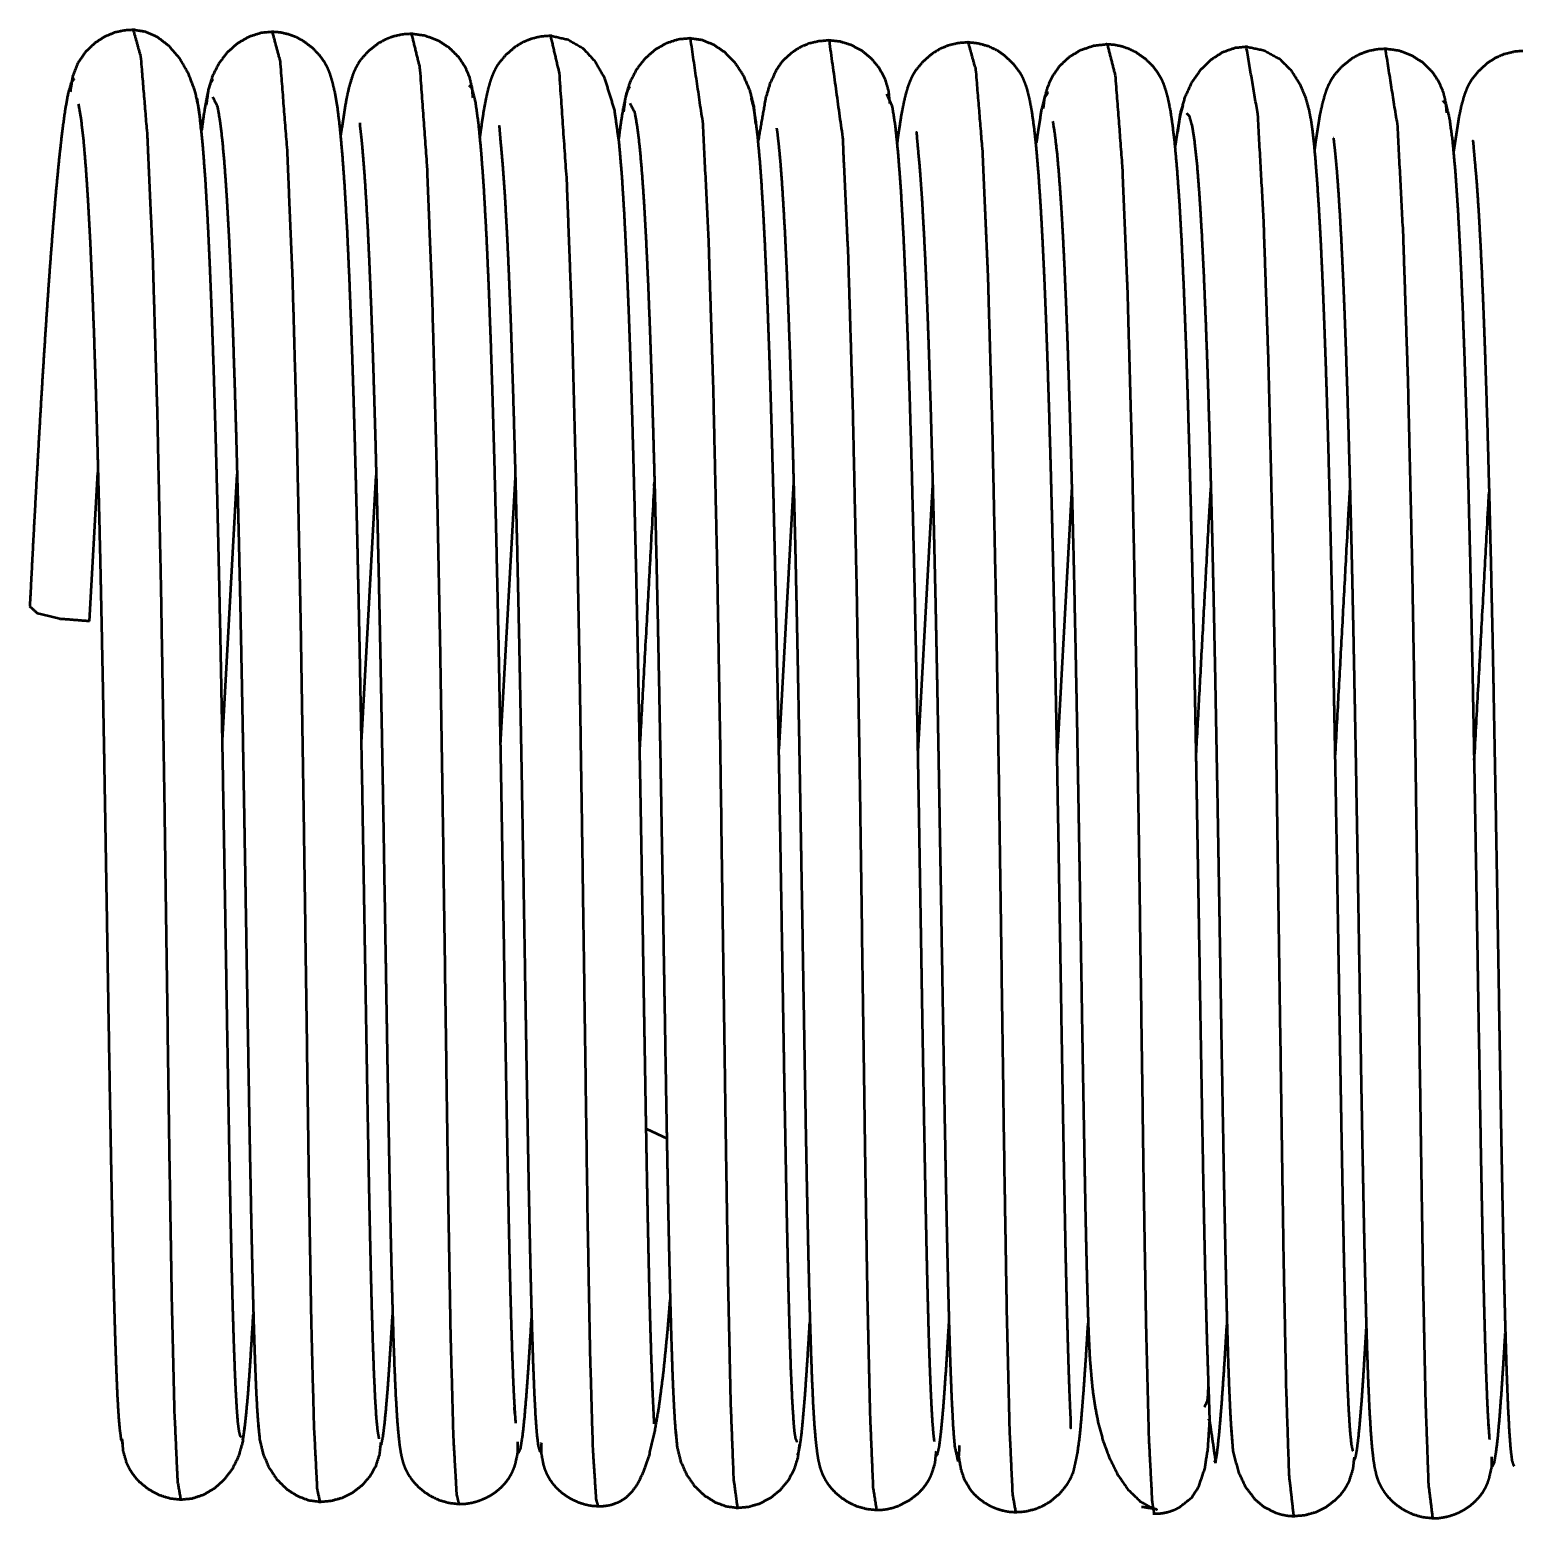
# Paper-space layout 'Layout1' of a CAD drawing. Header units: millimetres. Extents: x 69 to 348, y 30 to 269.
# Drawn here: x 165.57 to 173.04, y 243.88 to 251.37 of the extents above; entities that cross this region are included whole.
import ezdxf

# ---------------------------------------------------------------- set-up
doc = ezdxf.new("R2010")
doc.units = ezdxf.units.MM
doc.layers.add('170', color=7, linetype='Continuous', true_color=0xffffff)

psp = doc.layouts.get("Layout1")

# ---------------------------------------------------------------- linework, layer by layer
at = {"layer": '170', "color": 155, "linetype": 'Continuous', "lineweight": 50}
for p, q in [((170.7332, 250.8007), (170.7386, 250.7893)), ((165.8733, 248.3969), (165.916, 249.1453)), ((166.5421, 247.7967), (166.616, 249.1368)), ((167.242, 247.7861), (167.3162, 249.1304)), ((167.9418, 247.7732), (168.0161, 249.1198)), ((169.4158, 249.0977), (169.3416, 247.7536)), ((170.1155, 249.0842), (170.0415, 247.7418)), ((170.8154, 249.0747), (170.7415, 247.7335)), ((168.6758, 245.8425), (168.779, 245.7933)), ((168.0141, 244.4093), (168.0125, 244.4406)), ((172.9154, 244.33), (172.9125, 244.3529))]:
    psp.add_line(p, q, dxfattribs=at)
for points, knots in [([(166.1006, 251.374), (166.0503, 251.3709), (166.0031, 251.3609), (165.9493, 251.339), (165.9008, 251.3078), (165.8526, 251.2616), (165.8153, 251.2075), (165.7879, 251.1386), (165.7763, 251.0617)], [0, 0, 0.101017, 0.197774, 0.314328, 0.429883, 0.563735, 0.695575, 0.844104, 1, 1]), ([(166.4354, 250.8683), (166.425, 250.9733), (166.4039, 251.0679), (166.3708, 251.155), (166.3276, 251.2295), (166.2751, 251.291), (166.217, 251.336), (166.1549, 251.3638), (166.0891, 251.3742)], [0, 0, 0.157337, 0.301897, 0.440716, 0.569171, 0.689625, 0.79915, 0.900626, 1, 1]), ([(166.3336, 243.9757), (166.3175, 244.0692), (166.3018, 244.4141), (166.2883, 244.9814), (166.2759, 245.7306), (166.2501, 247.5766), (166.2344, 248.5414), (166.2154, 249.4451), (166.1925, 250.23), (166.1654, 250.84), (166.1324, 251.2374), (166.0947, 251.3742)], [0, 0, 0.012809, 0.059411, 0.136, 0.237149, 0.486346, 0.616594, 0.738612, 0.844594, 0.927024, 0.980853, 1, 1]), ([(166.8, 251.364), (166.7364, 251.3582), (166.6762, 251.339), (166.6194, 251.3066), (166.5678, 251.2616), (166.5251, 251.2065), (166.4922, 251.1423), (166.4709, 251.0725), (166.4602, 250.9954)], [0, 0, 0.115312, 0.2296, 0.347654, 0.471297, 0.597251, 0.727578, 0.859389, 1, 1]), ([(167.3311, 244.2823), (167.3237, 244.322), (167.3168, 244.3951), (167.3107, 244.495), (167.3049, 244.6231), (167.2997, 244.7673), (167.2947, 244.9332), (167.2902, 245.1067), (167.2858, 245.2972), (167.2818, 245.488), (167.2779, 245.6918), (167.2706, 246.0981), (167.2639, 246.4986), (167.2577, 246.8796), (167.2464, 247.5476), (167.2371, 248.0606), (167.2327, 248.2896), (167.228, 248.5158), (167.2223, 248.7742), (167.2163, 249.0258), (167.209, 249.3034), (167.2013, 249.5684), (167.192, 249.8492), (167.1821, 250.1086), (167.1706, 250.3626), (167.158, 250.585), (167.1461, 250.7491), (167.1331, 250.8884), (167.1221, 250.9791), (167.1087, 251.0582), (167.0972, 251.1075), (167.0837, 251.1525), (167.0781, 251.1673), (167.0697, 251.1856), (167.0549, 251.2121), (167.0335, 251.2428), (166.9949, 251.2835), (166.946, 251.3195), (166.9121, 251.3373), (166.8759, 251.3509), (166.8334, 251.3604), (166.7885, 251.3641)], [0, 0, 0.005553, 0.015666, 0.029441, 0.047092, 0.066942, 0.089791, 0.113673, 0.139895, 0.16617, 0.19422, 0.250142, 0.305272, 0.357713, 0.449675, 0.520288, 0.551812, 0.58295, 0.618514, 0.653151, 0.691374, 0.727866, 0.766532, 0.802253, 0.837244, 0.867906, 0.890548, 0.909802, 0.922386, 0.933422, 0.940383, 0.946849, 0.949029, 0.9518, 0.955982, 0.961134, 0.96886, 0.977217, 0.982473, 0.987797, 0.993794, 1, 1]), ([(167.0332, 243.9647), (167.0195, 244.034), (167.0034, 244.35), (166.9897, 244.892), (166.9773, 245.6213), (166.9517, 247.449), (166.9363, 248.4165), (166.9177, 249.3309), (166.8954, 250.1335), (166.8688, 250.7671), (166.8339, 251.2133), (166.7938, 251.3641)], [0, 0, 0.009527, 0.052232, 0.125404, 0.223856, 0.470555, 0.601139, 0.724585, 0.832946, 0.918536, 0.978935, 1, 1]), ([(167.5003, 251.3539), (167.4488, 251.3507), (167.4006, 251.3401), (167.3612, 251.3249), (167.3248, 251.3046), (167.2765, 251.2662), (167.2412, 251.2278), (167.2252, 251.2049), (167.2148, 251.1861), (167.2053, 251.1659), (167.1976, 251.1471), (167.1796, 251.0894), (167.1648, 251.0235), (167.1368, 250.843)], [0, 0, 0.073546, 0.144001, 0.204124, 0.263517, 0.351628, 0.425932, 0.46578, 0.496413, 0.528131, 0.557152, 0.643343, 0.739617, 1, 1]), ([(167.8031, 251.0311), (167.7987, 251.0835), (167.7867, 251.1333), (167.7636, 251.1873), (167.7311, 251.2363), (167.6839, 251.2832), (167.6289, 251.319), (167.5622, 251.3441), (167.4889, 251.3541)], [0, 0, 0.105476, 0.208167, 0.32589, 0.443816, 0.577308, 0.708823, 0.851753, 1, 1]), ([(167.7331, 243.9537), (167.7215, 244.0023), (167.7051, 244.2891), (167.6911, 244.8053), (167.6786, 245.5141), (167.6533, 247.3217), (167.6382, 248.2908), (167.62, 249.215), (167.5982, 250.0345), (167.5722, 250.6911), (167.5362, 251.1828), (167.4945, 251.3541)], [0, 0, 0.006751, 0.045521, 0.1152, 0.210863, 0.454824, 0.585619, 0.710364, 0.821, 0.909669, 0.976203, 1, 1]), ([(168.2001, 251.344), (168.1453, 251.3401), (168.0941, 251.3279), (168.0529, 251.3108), (168.0149, 251.2879), (167.966, 251.2455), (167.9308, 251.2031), (167.916, 251.1793), (167.9065, 251.1598), (167.8974, 251.1378), (167.8904, 251.1179), (167.8785, 251.0762), (167.8678, 251.0292), (167.8547, 250.9576), (167.8426, 250.8761), (167.8371, 250.8344)], [0, 0, 0.078383, 0.153588, 0.217351, 0.280781, 0.373278, 0.45205, 0.492164, 0.52309, 0.557056, 0.587212, 0.649208, 0.718097, 0.822171, 0.93991, 1, 1]), ([(168.7139, 244.3567), (168.7142, 244.375), (168.7106, 244.4454), (168.7074, 244.5133), (168.704, 244.5971), (168.6998, 244.716), (168.6956, 244.8543), (168.6917, 245.0014), (168.6878, 245.1637), (168.6844, 245.3211), (168.681, 245.4896), (168.678, 245.647), (168.6724, 245.9605), (168.6669, 246.2864), (168.6639, 246.4634), (168.6582, 246.8124), (168.6517, 247.2078), (168.6399, 247.8801), (168.6327, 248.2555), (168.625, 248.6234), (168.6163, 248.9955), (168.607, 249.3501), (168.5974, 249.668), (168.587, 249.9637), (168.5761, 250.2208), (168.5647, 250.4483), (168.5532, 250.6342), (168.539, 250.8018), (168.5148, 250.9735), (168.4649, 251.1331), (168.4189, 251.213), (168.3596, 251.2777), (168.2813, 251.3231), (168.1883, 251.3442)], [0, 0, 0.002566, 0.012422, 0.021918, 0.033637, 0.050274, 0.069599, 0.090174, 0.112859, 0.134871, 0.15843, 0.180434, 0.224257, 0.269807, 0.294547, 0.343336, 0.398614, 0.492585, 0.545069, 0.596494, 0.648526, 0.698094, 0.742551, 0.783911, 0.819878, 0.851709, 0.877737, 0.901257, 0.925493, 0.948865, 0.961748, 0.974019, 0.986662, 1, 1]), ([(168.4334, 243.9427), (168.4236, 243.9743), (168.4068, 244.2316), (168.3926, 244.7214), (168.38, 245.4089), (168.3548, 247.1947), (168.34, 248.1644), (168.3223, 249.0975), (168.3009, 249.9332), (168.2754, 250.612), (168.238, 251.1551), (168.1942, 251.3441)], [0, 0, 0.004466, 0.039253, 0.105376, 0.198156, 0.43913, 0.569991, 0.69591, 0.808703, 0.900361, 0.973812, 1, 1]), ([(168.8998, 251.3312), (168.8362, 251.3254), (168.7759, 251.3061), (168.719, 251.2736), (168.6674, 251.2284), (168.6246, 251.1732), (168.5916, 251.1088), (168.5703, 251.0389), (168.5596, 250.9617)], [0, 0, 0.115226, 0.22946, 0.347494, 0.471146, 0.597107, 0.727558, 0.859368, 1, 1]), ([(169.2261, 250.899), (169.2167, 250.988), (169.1966, 251.0685), (169.1645, 251.1429), (169.1224, 251.207), (169.071, 251.2598), (169.0141, 251.2985), (168.9533, 251.3225), (168.8887, 251.3314)], [0, 0, 0.148351, 0.285998, 0.420254, 0.547293, 0.669393, 0.783487, 0.89193, 1, 1]), ([(168.8955, 251.3311), (168.9587, 250.8995), (168.9867, 250.3321), (169.0105, 249.5803), (169.0302, 248.6974), (169.0465, 247.7395), (169.0729, 245.8661), (169.0852, 245.0839), (169.0983, 244.4738), (169.1135, 244.0792), (169.133, 243.9344)], [0, 0, 0.058913, 0.135629, 0.237215, 0.35648, 0.485863, 0.738887, 0.844536, 0.926947, 0.980271, 1, 1]), ([(169.6001, 251.321), (169.5429, 251.3161), (169.4928, 251.3047), (169.4501, 251.2865), (169.4146, 251.2648), (169.36, 251.217), (169.3285, 251.1715), (169.2969, 251.103), (169.2751, 251.0302), (169.2367, 250.8105)], [0, 0, 0.082029, 0.155545, 0.221973, 0.281481, 0.385279, 0.464406, 0.572326, 0.680976, 1, 1]), ([(169.9011, 251.0026), (169.8947, 251.0664), (169.8773, 251.1251), (169.8482, 251.1798), (169.809, 251.2277), (169.7609, 251.2674), (169.707, 251.2965), (169.6495, 251.3145), (169.5881, 251.3212)], [0, 0, 0.12953, 0.253427, 0.37851, 0.503606, 0.629631, 0.753413, 0.875177, 1, 1]), ([(169.5941, 251.3212), (169.6622, 250.8322), (169.6897, 250.2402), (169.7129, 249.4692), (169.7322, 248.574), (169.7482, 247.6118), (169.7743, 245.7534), (169.7866, 244.9897), (169.7999, 244.4039), (169.8154, 244.0376), (169.8331, 243.9235)], [0, 0, 0.066671, 0.146689, 0.250842, 0.371741, 0.501685, 0.752647, 0.855777, 0.9349, 0.984409, 1, 1]), ([(170.2995, 251.311), (170.2447, 251.307), (170.1935, 251.2948), (170.1522, 251.2776), (170.1141, 251.2546), (170.0651, 251.2119), (170.03, 251.1695), (170.0151, 251.1455), (170.0057, 251.1259), (169.9967, 251.1041), (169.9896, 251.0841), (169.9778, 251.0435), (169.9674, 250.9979), (169.9547, 250.9293), (169.943, 250.8515), (169.9367, 250.8035)], [0, 0, 0.078787, 0.154301, 0.218418, 0.282123, 0.375238, 0.454238, 0.494728, 0.525905, 0.55967, 0.590068, 0.650762, 0.717832, 0.817722, 0.930508, 1, 1]), ([(170.8106, 244.3357), (170.8106, 244.336), (170.8116, 244.3522), (170.811, 244.3755), (170.8093, 244.4087), (170.8069, 244.4616), (170.8044, 244.5261), (170.8011, 244.619), (170.7976, 244.7273), (170.7936, 244.8693), (170.7896, 245.0287), (170.7858, 245.1959), (170.7821, 245.3768), (170.7753, 245.7377), (170.7692, 246.0937), (170.7619, 246.5352), (170.7556, 246.9166), (170.7502, 247.2437), (170.739, 247.881), (170.7313, 248.277), (170.7266, 248.4981), (170.7218, 248.7153), (170.7161, 248.9531), (170.7101, 249.1836), (170.7031, 249.4294), (170.6957, 249.6635), (170.6873, 249.9017), (170.6784, 250.1227), (170.6696, 250.3091), (170.6603, 250.4783), (170.649, 250.6463), (170.6367, 250.7906), (170.626, 250.8874), (170.6141, 250.9706), (170.6043, 251.0234), (170.5928, 251.0699), (170.586, 251.0915), (170.5773, 251.1149), (170.5693, 251.1335), (170.5562, 251.1568), (170.5234, 251.2003), (170.4767, 251.2453), (170.4389, 251.2707), (170.3974, 251.2902), (170.345, 251.305), (170.2884, 251.3111)], [0, 0, 0.000038, 0.002312, 0.005568, 0.010212, 0.017606, 0.026635, 0.039618, 0.054753, 0.074603, 0.096876, 0.120236, 0.145525, 0.195956, 0.245698, 0.307391, 0.360682, 0.406381, 0.495436, 0.55077, 0.581665, 0.612018, 0.645244, 0.677458, 0.71182, 0.744538, 0.777836, 0.808747, 0.834807, 0.858483, 0.882015, 0.902237, 0.915842, 0.927595, 0.935099, 0.941791, 0.944946, 0.948441, 0.951262, 0.955003, 0.96261, 0.971668, 0.978042, 0.984434, 0.992054, 1, 1]), ([(170.2934, 251.3111), (170.3319, 251.1723), (170.3656, 250.7616), (170.3926, 250.1456), (170.4153, 249.3563), (170.4342, 248.4498), (170.4499, 247.4842), (170.4756, 245.6426), (170.488, 244.8983), (170.5015, 244.3373), (170.5173, 243.9996), (170.5329, 243.9125)], [0, 0, 0.019443, 0.075067, 0.158293, 0.264878, 0.387264, 0.51761, 0.766202, 0.866685, 0.942426, 0.988057, 1, 1]), ([(170.9999, 251.3009), (170.9255, 251.2929), (170.8587, 251.2707), (170.8014, 251.236), (170.7532, 251.1904), (170.7181, 251.1403), (170.693, 251.0861), (170.678, 251.033), (170.6716, 250.978)], [0, 0, 0.14667, 0.284849, 0.416069, 0.546172, 0.666218, 0.783179, 0.891452, 1, 1]), ([(171.5017, 244.6274), (171.4965, 244.7843), (171.4916, 244.9618), (171.4872, 245.143), (171.4829, 245.3408), (171.479, 245.5339), (171.4717, 245.9329), (171.4642, 246.3785), (171.4566, 246.8437), (171.453, 247.061), (171.447, 247.4134), (171.4424, 247.6798), (171.4379, 247.9254), (171.4324, 248.207), (171.4274, 248.4505), (171.4221, 248.6896), (171.4156, 248.9634), (171.4086, 249.2276), (171.4001, 249.5174), (171.3911, 249.7897), (171.3804, 250.0668), (171.3688, 250.316), (171.3577, 250.5105), (171.3455, 250.6798), (171.3347, 250.7986), (171.3227, 250.9009), (171.3124, 250.9688), (171.3003, 251.0288), (171.2901, 251.0666), (171.2775, 251.1032), (171.272, 251.1165), (171.2636, 251.133), (171.2475, 251.1594), (171.2248, 251.1896), (171.1856, 251.228), (171.1377, 251.261), (171.1051, 251.277), (171.0705, 251.2894), (171.0302, 251.2979), (170.9878, 251.3012)], [0, 0, 0.022886, 0.048787, 0.075229, 0.104076, 0.132249, 0.190457, 0.255457, 0.323318, 0.355011, 0.406424, 0.445282, 0.481108, 0.522183, 0.557706, 0.592587, 0.632535, 0.671078, 0.713373, 0.753107, 0.793551, 0.829934, 0.858349, 0.883113, 0.900503, 0.915525, 0.925551, 0.934481, 0.940191, 0.945829, 0.947934, 0.950629, 0.955143, 0.960649, 0.96865, 0.977139, 0.982435, 0.987796, 0.993806, 1, 1]), ([(170.9939, 251.3011), (171.0341, 251.1434), (171.069, 250.6879), (171.0955, 250.0485), (171.1177, 249.2416), (171.1362, 248.3246), (171.1515, 247.3567), (171.177, 245.5338), (171.1894, 244.8096), (171.2032, 244.2741), (171.2194, 243.9652), (171.2292, 243.9051)], [0, 0, 0.021983, 0.083671, 0.17009, 0.279095, 0.40295, 0.53368, 0.77986, 0.877667, 0.950006, 0.99178, 1, 1]), ([(171.6996, 251.2887), (171.6346, 251.2819), (171.5729, 251.2596), (171.5148, 251.2223), (171.4617, 251.1704), (171.4176, 251.1068), (171.3831, 251.0323), (171.3605, 250.951), (171.3482, 250.8607)], [0, 0, 0.10717, 0.214865, 0.328311, 0.450086, 0.577136, 0.711854, 0.85038, 1, 1]), ([(172.2308, 244.2188), (172.2231, 244.2549), (172.2159, 244.3279), (172.2097, 244.4265), (172.2038, 244.5546), (172.1988, 244.6944), (172.194, 244.8554), (172.1898, 245.0155), (172.1858, 245.1903), (172.1823, 245.3544), (172.1788, 245.5285), (172.173, 245.8477), (172.168, 246.1316), (172.1641, 246.3688), (172.1579, 246.7459), (172.1504, 247.198), (172.1409, 247.7421), (172.135, 248.0555), (172.1289, 248.3653), (172.1214, 248.7082), (172.1134, 249.0388), (172.1049, 249.3525), (172.0957, 249.6474), (172.087, 249.8936), (172.0778, 250.1206), (172.0693, 250.3031), (172.0601, 250.4692), (172.0517, 250.5988), (172.0432, 250.711), (172.0361, 250.7914), (172.0271, 250.8703), (172.0204, 250.9173), (172.0108, 250.9676), (171.9931, 251.0319), (171.9669, 251.0957), (171.9221, 251.1665), (171.8648, 251.2242), (171.7839, 251.2687), (171.6882, 251.2889)], [0, 0, 0.00509, 0.015215, 0.028846, 0.046551, 0.065854, 0.088092, 0.110194, 0.134311, 0.156975, 0.181002, 0.225058, 0.264243, 0.296988, 0.349034, 0.411434, 0.486539, 0.529805, 0.572567, 0.619899, 0.665535, 0.708838, 0.749563, 0.783557, 0.814911, 0.840121, 0.863086, 0.881014, 0.896536, 0.907676, 0.918636, 0.925195, 0.932253, 0.941457, 0.950973, 0.96254, 0.97376, 0.986507, 1, 1]), ([(171.9329, 243.8929), (171.9096, 244.1001), (171.895, 244.5431), (171.8821, 245.1942), (171.8699, 246.0069), (171.8429, 247.9021), (171.826, 248.8501), (171.8054, 249.7094), (171.7808, 250.426), (171.7517, 250.9489), (171.6935, 251.2888)], [0, 0, 0.028159, 0.088027, 0.175969, 0.285748, 0.541718, 0.669773, 0.78586, 0.882694, 0.953425, 1, 1]), ([(172.3997, 251.2784), (172.349, 251.2752), (172.3012, 251.2648), (172.2619, 251.2497), (172.2252, 251.2295), (172.1759, 251.1905), (172.1388, 251.1497), (172.1223, 251.1254), (172.1109, 251.1047), (172.0963, 251.0722), (172.0875, 251.0455), (172.0752, 250.9997), (172.0632, 250.9458), (172.0368, 250.775)], [0, 0, 0.07324, 0.143761, 0.204422, 0.26471, 0.355322, 0.434725, 0.477125, 0.511158, 0.562487, 0.60309, 0.671364, 0.750963, 1, 1]), ([(172.7024, 250.9566), (172.6979, 251.0089), (172.686, 251.0585), (172.6629, 251.1125), (172.6303, 251.1613), (172.583, 251.2081), (172.5281, 251.2438), (172.4612, 251.2688), (172.3879, 251.2786)], [0, 0, 0.105419, 0.207782, 0.325539, 0.44327, 0.576922, 0.708374, 0.851623, 1, 1]), ([(172.6325, 243.8821), (172.6115, 244.0523), (172.5965, 244.4678), (172.5835, 245.0956), (172.5713, 245.8912), (172.5446, 247.7747), (172.5281, 248.7287), (172.508, 249.6018), (172.4838, 250.3389), (172.4554, 250.8874), (172.3939, 251.2785)], [0, 0, 0.023155, 0.079304, 0.164118, 0.271574, 0.525956, 0.654816, 0.772762, 0.872351, 0.946526, 1, 1]), ([(173.0992, 251.2682), (173.0424, 251.2638), (172.9894, 251.2506), (172.9473, 251.2324), (172.9086, 251.2081), (172.8604, 251.1644), (172.8264, 251.1219), (172.8125, 251.0987), (172.8039, 251.0802), (172.7946, 251.057), (172.7871, 251.0352), (172.7744, 250.9893), (172.7632, 250.937), (172.7364, 250.7626)], [0, 0, 0.081935, 0.160429, 0.226346, 0.291968, 0.385491, 0.463831, 0.502656, 0.532029, 0.567905, 0.60101, 0.669597, 0.746452, 1, 1]), ([(165.7977, 251.1258), (165.7945, 251.1255), (165.7802, 251.1057), (165.7655, 251.0548), (165.7504, 250.9725), (165.735, 250.86), (165.7193, 250.7187), (165.7033, 250.5506), (165.6871, 250.3578), (165.6708, 250.1417), (165.6545, 249.9049), (165.638, 249.6481), (165.6216, 249.3739), (165.6053, 249.0849), (165.589, 248.7845), (165.5729, 248.4721)], [0, 0, 0.001189, 0.010349, 0.03018, 0.06148, 0.103996, 0.157198, 0.220393, 0.292841, 0.373941, 0.462782, 0.559122, 0.661955, 0.770279, 0.882896, 1, 1]), ([(166.493, 251.1233), (166.4819, 251.1051), (166.4705, 251.0687), (166.4596, 251.0173), (166.4484, 250.9498), (166.4374, 250.8691)], [0, 0, 0.081594, 0.22708, 0.427798, 0.68916, 1, 1]), ([(168.0185, 244.3611), (168.0139, 244.4249), (168.0096, 244.5029), (168.0052, 244.6009), (168.001, 244.7141), (167.9967, 244.8489), (167.9925, 244.999), (167.9882, 245.1721), (167.9841, 245.3607), (167.9798, 245.5734), (167.9755, 245.8008), (167.9666, 246.3167), (167.9571, 246.8981), (167.9464, 247.5296), (167.9405, 247.8611), (167.9342, 248.1908), (167.9273, 248.528), (167.9199, 248.8562), (167.9117, 249.1847), (167.9029, 249.4968), (167.8932, 249.7999), (167.8829, 250.0784), (167.8714, 250.3365), (167.8591, 250.5603), (167.8456, 250.7523), (167.8312, 250.9026), (167.8156, 251.0136), (167.7991, 251.0774), (167.7838, 251.0934)], [0, 0, 0.009484, 0.021064, 0.035604, 0.0524, 0.072396, 0.094656, 0.120338, 0.148296, 0.179845, 0.213557, 0.290055, 0.376258, 0.469894, 0.519047, 0.567937, 0.617935, 0.666608, 0.715321, 0.761616, 0.80657, 0.847892, 0.886187, 0.919416, 0.947949, 0.970336, 0.986949, 0.996723, 1, 1]), ([(168.5912, 251.0873), (168.5801, 251.0676), (168.5689, 251.0303), (168.5575, 250.9757), (168.5459, 250.9036), (168.5355, 250.8259)], [0, 0, 0.084077, 0.228927, 0.436621, 0.708378, 1, 1]), ([(165.8169, 251.002), (165.83, 250.926), (165.8425, 250.8181), (165.8542, 250.6795), (165.8654, 250.5103), (165.876, 250.3132), (165.8859, 250.09), (165.8952, 249.845), (165.9039, 249.5795), (165.9121, 249.2983), (165.9199, 249.0017), (165.9271, 248.695), (165.9338, 248.3785), (165.9402, 248.0572), (165.9462, 247.7323), (165.9572, 247.0873), (165.9674, 246.467), (165.9772, 245.8941), (165.982, 245.6323), (165.9868, 245.3886), (165.9917, 245.1656), (165.9968, 244.9637), (166.002, 244.7853), (166.0074, 244.6304), (166.013, 244.5016), (166.0189, 244.3992), (166.0252, 244.3252), (166.0318, 244.2791), (166.04, 244.2603)], [0, 0, 0.011426, 0.02752, 0.04813, 0.073253, 0.102495, 0.135593, 0.171931, 0.211281, 0.252973, 0.296932, 0.342384, 0.389288, 0.436904, 0.485053, 0.580642, 0.672562, 0.757467, 0.796257, 0.83238, 0.865419, 0.895352, 0.921797, 0.944757, 0.963859, 0.979061, 0.990055, 0.996961, 1, 1]), ([(166.636, 244.2916), (166.6323, 244.2953), (166.6263, 244.3191), (166.6205, 244.3652), (166.6149, 244.4362), (166.6096, 244.5301), (166.6044, 244.6495), (166.5994, 244.7906), (166.5944, 244.957), (166.5897, 245.1437), (166.5849, 245.3549), (166.5802, 245.585), (166.5755, 245.8385), (166.5658, 246.3989), (166.5556, 247.0202), (166.5444, 247.6807), (166.5383, 248.0166), (166.5317, 248.3563), (166.5246, 248.689), (166.5169, 249.0187), (166.5086, 249.334), (166.4996, 249.6389), (166.49, 249.9226), (166.4796, 250.1872), (166.4685, 250.4227), (166.4563, 250.6294), (166.4435, 250.7994), (166.4296, 250.9335), (166.415, 251.0275)], [0, 0, 0.000775, 0.00441, 0.011301, 0.021857, 0.035808, 0.05353, 0.074473, 0.099156, 0.126856, 0.158182, 0.192299, 0.229898, 0.313025, 0.405161, 0.503131, 0.552937, 0.603325, 0.652674, 0.701575, 0.748349, 0.793584, 0.835682, 0.874944, 0.909915, 0.940611, 0.965895, 0.985885, 1, 1]), ([(166.4922, 251.0369), (166.516, 250.9896), (166.5289, 250.9182), (166.5413, 250.8149), (166.553, 250.6818), (166.5641, 250.5187), (166.5746, 250.3278), (166.5845, 250.1107), (166.5938, 249.8714), (166.6025, 249.6114), (166.6107, 249.3354), (166.6185, 249.0438), (166.6257, 248.742), (166.6325, 248.4299), (166.6388, 248.1127), (166.6448, 247.7914), (166.6559, 247.1513), (166.666, 246.5328), (166.6757, 245.9579), (166.6805, 245.6939), (166.6853, 245.447), (166.6901, 245.2206), (166.6951, 245.0145), (166.7001, 244.8312), (166.7054, 244.6706), (166.7109, 244.535), (166.7167, 244.4248), (166.7227, 244.3424), (166.7291, 244.2863)], [0, 0, 0.007825, 0.018564, 0.033946, 0.053703, 0.077881, 0.106154, 0.138298, 0.173724, 0.212184, 0.25303, 0.29616, 0.34081, 0.386972, 0.43389, 0.481428, 0.576097, 0.667579, 0.752617, 0.791666, 0.828176, 0.861673, 0.892156, 0.919272, 0.943047, 0.96312, 0.979429, 0.991653, 1, 1]), ([(168.5921, 251.0041), (168.6149, 250.961), (168.6279, 250.8917), (168.6404, 250.7897), (168.6522, 250.6566), (168.6635, 250.4928), (168.674, 250.3009), (168.684, 250.0829), (168.6933, 249.8428), (168.7021, 249.582), (168.7104, 249.305), (168.7182, 249.0121), (168.7254, 248.7083), (168.7322, 248.3943), (168.7386, 248.0747), (168.7446, 247.751), (168.7557, 247.1067), (168.766, 246.4853), (168.7757, 245.9094), (168.7805, 245.6452), (168.7853, 245.3983), (168.7902, 245.1717), (168.7952, 244.9655), (168.8003, 244.7826), (168.8056, 244.6228), (168.8112, 244.4891), (168.817, 244.3816), (168.8231, 244.3026), (168.8296, 244.2508)], [0, 0, 0.007201, 0.017635, 0.032827, 0.052577, 0.076847, 0.105255, 0.13752, 0.173041, 0.211613, 0.252583, 0.295897, 0.340806, 0.387248, 0.4345, 0.482357, 0.577606, 0.669481, 0.754632, 0.793696, 0.83019, 0.8637, 0.894192, 0.921245, 0.944873, 0.964663, 0.980569, 0.992286, 1, 1]), ([(169.4344, 244.2651), (169.4264, 244.2832), (169.4218, 244.3128), (169.4174, 244.3568), (169.4099, 244.4727), (169.4028, 244.633), (169.3971, 244.8038), (169.3916, 245.0026), (169.3872, 245.1885), (169.3828, 245.3912), (169.3794, 245.5645), (169.3734, 245.8895), (169.369, 246.1411), (169.365, 246.38), (169.3597, 246.7025), (169.3525, 247.139), (169.343, 247.69), (169.3375, 247.9924), (169.3306, 248.3436), (169.3233, 248.6871), (169.3142, 249.0673), (169.3044, 249.4267), (169.2987, 249.6139), (169.2927, 249.7926), (169.2861, 249.9721), (169.2793, 250.1406), (169.2718, 250.3055), (169.2639, 250.4559), (169.2553, 250.5973), (169.2463, 250.7204), (169.2364, 250.8292), (169.2262, 250.9165), (169.215, 250.985), (169.2034, 251.0298)], [0, 0, 0.002924, 0.007346, 0.01387, 0.031017, 0.054707, 0.079941, 0.109314, 0.13676, 0.16669, 0.192278, 0.240282, 0.277428, 0.312708, 0.360326, 0.424776, 0.50614, 0.550795, 0.602649, 0.653375, 0.709535, 0.76261, 0.790263, 0.816663, 0.843183, 0.868081, 0.892439, 0.914677, 0.935593, 0.953821, 0.969946, 0.982922, 0.993172, 1, 1]), ([(170.1247, 244.2688), (170.1199, 244.3102), (170.1153, 244.3669), (170.1107, 244.4436), (170.1062, 244.5367), (170.1017, 244.6516), (170.0974, 244.7829), (170.093, 244.9375), (170.0887, 245.1084), (170.0843, 245.3035), (170.08, 245.5144), (170.0756, 245.7501), (170.0665, 246.2746), (170.0567, 246.8673), (170.0459, 247.5113), (170.04, 247.843), (170.0335, 248.185), (170.0265, 248.5213), (170.0188, 248.8604), (170.0106, 249.1858), (170.0015, 249.5057), (169.9918, 249.8042), (169.981, 250.087), (169.9695, 250.3392), (169.9568, 250.5632), (169.9432, 250.747), (169.9283, 250.8922), (169.9126, 250.9907), (169.8852, 251.0504)], [0, 0, 0.006133, 0.014507, 0.025811, 0.039532, 0.056464, 0.075797, 0.098574, 0.123735, 0.152471, 0.183518, 0.218223, 0.29545, 0.382716, 0.477536, 0.526365, 0.57672, 0.626239, 0.676172, 0.724089, 0.771213, 0.815177, 0.856835, 0.894001, 0.927031, 0.954165, 0.975648, 0.990325, 1, 1]), ([(170.6977, 251.0571), (170.6943, 251.0567), (170.6784, 251.0322), (170.662, 250.9695), (170.6366, 250.8046)], [0, 0, 0.012902, 0.12339, 0.36872, 1, 1]), ([(171.3747, 250.9938), (171.3616, 250.9469), (171.3483, 250.8752), (171.3357, 250.7871)], [0, 0, 0.231067, 0.577583, 1, 1]), ([(172.9185, 244.278), (172.914, 244.3378), (172.9096, 244.4125), (172.9052, 244.5076), (172.9009, 244.6186), (172.8966, 244.7515), (172.8924, 244.8999), (172.8881, 245.0716), (172.884, 245.2584), (172.8797, 245.4691), (172.8754, 245.6942), (172.871, 245.9433), (172.8618, 246.4897), (172.8517, 247.0966), (172.8405, 247.746), (172.8343, 248.0766), (172.8274, 248.4149), (172.8201, 248.7447), (172.8119, 249.0742), (172.8033, 249.3873), (172.7936, 249.692), (172.7833, 249.9726), (172.772, 250.2344), (172.7598, 250.463), (172.7464, 250.6604), (172.7322, 250.8156), (172.7166, 250.93), (172.7002, 250.9968), (172.6837, 251.0163)], [0, 0, 0.008884, 0.019962, 0.034068, 0.050514, 0.070215, 0.092208, 0.117648, 0.145332, 0.176548, 0.209895, 0.246797, 0.327743, 0.417656, 0.513866, 0.562852, 0.612967, 0.661826, 0.71066, 0.757059, 0.802208, 0.843804, 0.882613, 0.916535, 0.945831, 0.968925, 0.986026, 0.996219, 1, 1]), ([(170.7191, 250.9149), (170.7303, 250.844), (170.7412, 250.7492), (170.7511, 250.6363), (170.7607, 250.5019), (170.7693, 250.3543), (170.7776, 250.1887), (170.7852, 250.0156), (170.7924, 249.8287), (170.7989, 249.6396), (170.8052, 249.4403), (170.8109, 249.2434), (170.8163, 249.0389), (170.8257, 248.6496), (170.8343, 248.2437), (170.8414, 247.8802), (170.848, 247.5135), (170.8585, 246.8894), (170.8667, 246.3878), (170.8731, 246.0083), (170.8791, 245.6717), (170.8819, 245.5213), (170.8848, 245.3761), (170.8884, 245.2146), (170.8922, 245.0618), (170.8956, 244.9405), (170.8995, 244.8236), (170.9063, 244.6818), (170.9184, 244.5417), (170.9307, 244.453), (170.9472, 244.367), (170.9723, 244.2731), (171.0039, 244.187), (171.0475, 244.0995), (171.0978, 244.0271), (171.1603, 243.9667), (171.2295, 243.9281)], [0, 0, 0.010117, 0.023565, 0.039528, 0.058516, 0.079355, 0.102714, 0.127138, 0.153496, 0.180162, 0.208256, 0.236019, 0.264846, 0.319724, 0.376937, 0.428173, 0.479856, 0.567814, 0.638511, 0.691993, 0.739434, 0.760629, 0.7811, 0.803858, 0.825396, 0.842502, 0.858983, 0.878995, 0.898803, 0.911427, 0.923764, 0.937462, 0.950388, 0.96416, 0.976586, 0.988836, 1, 1]), ([(171.3926, 250.9546), (171.4057, 250.9416), (171.4196, 250.8929), (171.433, 250.808), (171.4456, 250.6889), (171.4575, 250.5357), (171.4687, 250.3524), (171.4792, 250.1402), (171.489, 249.905), (171.4983, 249.6469), (171.5069, 249.3725), (171.515, 249.0805), (171.5225, 248.7782), (171.5295, 248.4642), (171.536, 248.1457), (171.5421, 247.8221), (171.5479, 247.5006), (171.5586, 246.8675), (171.5684, 246.2687), (171.5779, 245.724), (171.5825, 245.476), (171.5872, 245.248), (171.5919, 245.0381), (171.5967, 244.8506), (171.6016, 244.6835), (171.6067, 244.5406), (171.612, 244.4206), (171.6175, 244.3266), (171.6233, 244.2558)], [0, 0, 0.002747, 0.010297, 0.023109, 0.040949, 0.063838, 0.091203, 0.122868, 0.157947, 0.19643, 0.237329, 0.280858, 0.325918, 0.372726, 0.420191, 0.468421, 0.516331, 0.610681, 0.699926, 0.781093, 0.818063, 0.852041, 0.88333, 0.911273, 0.936189, 0.957489, 0.975383, 0.989428, 1, 1]), ([(167.233, 250.9056), (167.2328, 250.8985), (167.2344, 250.8832), (167.2371, 250.8608), (167.2413, 250.8226), (167.2458, 250.7747), (167.2518, 250.7033), (167.2581, 250.6185), (167.2655, 250.5014), (167.2729, 250.3669), (167.2812, 250.1908), (167.2892, 249.9948), (167.2972, 249.7747), (167.3047, 249.5384), (167.3113, 249.3106), (167.3175, 249.0723), (167.3229, 248.8501), (167.3281, 248.6215), (167.3325, 248.414), (167.3367, 248.2033), (167.3438, 247.8292), (167.3491, 247.5336), (167.3585, 246.9734), (167.3685, 246.368), (167.3741, 246.0378), (167.3809, 245.6666), (167.3847, 245.474), (167.3886, 245.2923), (167.393, 245.1056), (167.3976, 244.9337), (167.4023, 244.779), (167.4073, 244.6398), (167.4133, 244.5037), (167.4202, 244.3872), (167.4263, 244.3112), (167.4335, 244.2468), (167.4396, 244.2081), (167.4478, 244.1722), (167.4529, 244.1555), (167.4596, 244.1374), (167.4622, 244.1312), (167.466, 244.1232), (167.4713, 244.113), (167.4783, 244.1008), (167.4907, 244.0822), (167.5056, 244.0632), (167.5286, 244.039), (167.5548, 244.0169), (167.5918, 243.9927), (167.6322, 243.9737), (167.6838, 243.9592), (167.7389, 243.9536)], [0, 0, 0.000987, 0.003144, 0.006311, 0.0117, 0.018455, 0.028508, 0.040434, 0.056895, 0.075779, 0.100519, 0.128027, 0.15892, 0.192093, 0.224059, 0.257493, 0.288674, 0.320748, 0.349854, 0.379426, 0.431907, 0.473377, 0.551964, 0.636899, 0.683225, 0.735306, 0.762323, 0.787809, 0.814017, 0.838137, 0.859844, 0.879388, 0.898497, 0.914861, 0.925554, 0.934648, 0.940139, 0.945306, 0.947761, 0.950459, 0.951407, 0.952654, 0.954268, 0.956234, 0.959369, 0.962753, 0.967434, 0.972244, 0.978451, 0.984703, 0.992223, 1, 1]), ([(167.9339, 250.8916), (167.9343, 250.8895), (167.9362, 250.8726), (167.9381, 250.8447), (167.952, 250.6895), (167.9627, 250.5384), (167.973, 250.3521), (167.979, 250.2263), (167.9849, 250.0897), (167.991, 249.9359), (167.9968, 249.7721), (168.007, 249.446), (168.0166, 249.094), (168.0245, 248.7639), (168.032, 248.4209), (168.0382, 248.1139), (168.0488, 247.5349), (168.0572, 247.0371), (168.0658, 246.5117), (168.0706, 246.2236), (168.0765, 245.8795), (168.0832, 245.5175), (168.087, 245.3305), (168.0909, 245.1558), (168.0953, 244.9772), (168.0998, 244.8153), (168.1049, 244.6578), (168.1103, 244.5225), (168.1164, 244.4018), (168.1229, 244.3105), (168.1304, 244.2469), (168.1384, 244.2197), (168.1405, 244.2187)], [0, 0, 0.00031, 0.002867, 0.007044, 0.030373, 0.05306, 0.080985, 0.099841, 0.120316, 0.143364, 0.167892, 0.216746, 0.269464, 0.318891, 0.370262, 0.416236, 0.502928, 0.577467, 0.656131, 0.699276, 0.750797, 0.804993, 0.832999, 0.859168, 0.885917, 0.910163, 0.933751, 0.954027, 0.972114, 0.985814, 0.995411, 0.999648, 1, 1]), ([(169.3299, 250.8786), (169.3315, 250.871), (169.3337, 250.8561), (169.3358, 250.8359), (169.3399, 250.7987), (169.3448, 250.7507), (169.3512, 250.6779), (169.3575, 250.5909), (169.3652, 250.4687), (169.3729, 250.3278), (169.3816, 250.1419), (169.3899, 249.9353), (169.3982, 249.7033), (169.406, 249.4538), (169.4127, 249.2143), (169.4192, 248.9636), (169.4247, 248.7306), (169.4299, 248.491), (169.4344, 248.2744), (169.4387, 248.0548), (169.4458, 247.6678), (169.4561, 247.067), (169.4647, 246.5475), (169.4756, 245.9013), (169.4822, 245.551), (169.4859, 245.3701), (169.4896, 245.1992), (169.4939, 245.0242), (169.4983, 244.8627), (169.5028, 244.7176), (169.5077, 244.5866), (169.5135, 244.4581), (169.5202, 244.348), (169.5263, 244.2757), (169.5333, 244.2144), (169.5393, 244.177), (169.5474, 244.1419), (169.5526, 244.1251), (169.5593, 244.1073), (169.562, 244.101), (169.5658, 244.0929), (169.571, 244.0827), (169.5781, 244.0705), (169.5904, 244.052), (169.6054, 244.0329), (169.6283, 244.0088), (169.6546, 243.9866), (169.6916, 243.9624), (169.732, 243.9435), (169.7836, 243.9291), (169.8388, 243.9235)], [0, 0, 0.001077, 0.003193, 0.006049, 0.011284, 0.018058, 0.028303, 0.040525, 0.0577, 0.077482, 0.103564, 0.132553, 0.165112, 0.200097, 0.233698, 0.268857, 0.301535, 0.335125, 0.365503, 0.396297, 0.45056, 0.534812, 0.607649, 0.698265, 0.747383, 0.772755, 0.79671, 0.821263, 0.843905, 0.864265, 0.882633, 0.900675, 0.916135, 0.926307, 0.934962, 0.940277, 0.945321, 0.947786, 0.950458, 0.951418, 0.952665, 0.954277, 0.956254, 0.959372, 0.962773, 0.967443, 0.972256, 0.978455, 0.98471, 0.99222, 1, 1]), ([(170.0336, 250.8593), (170.0338, 250.8585), (170.0352, 250.844), (170.0371, 250.8174), (170.043, 250.7547), (170.0511, 250.666), (170.0617, 250.5155), (170.0721, 250.3289), (170.0782, 250.2025), (170.0842, 250.0653), (170.0901, 249.916), (170.0958, 249.7574), (170.1054, 249.456), (170.1144, 249.1316), (170.1214, 248.849), (170.1281, 248.5555), (170.1331, 248.3179), (170.1379, 248.0763), (170.1447, 247.7157), (170.1496, 247.4364), (170.1561, 247.0501), (170.1641, 246.5659), (170.1711, 246.1509), (170.1789, 245.7092), (170.1833, 245.4792), (170.1878, 245.2641), (170.1929, 245.0438), (170.1981, 244.8447), (170.2041, 244.652), (170.2105, 244.4887), (170.2178, 244.3468), (170.2257, 244.2451), (170.2429, 244.1681)], [0, 0, 0.000129, 0.002304, 0.006283, 0.015689, 0.028985, 0.051518, 0.079417, 0.098317, 0.118822, 0.141137, 0.164833, 0.209862, 0.258325, 0.300532, 0.344367, 0.379859, 0.415945, 0.469791, 0.511517, 0.569195, 0.641509, 0.703487, 0.769465, 0.803807, 0.835933, 0.868839, 0.898582, 0.92737, 0.951773, 0.972987, 0.988219, 1, 1]), ([(172.1332, 250.829), (172.1328, 250.8216), (172.1344, 250.8064), (172.137, 250.7841), (172.141, 250.7467), (172.1454, 250.6999), (172.1512, 250.6305), (172.1572, 250.548), (172.1643, 250.4347), (172.1714, 250.3053), (172.1794, 250.1374), (172.1872, 249.9516), (172.1948, 249.7439), (172.2022, 249.5208), (172.2086, 249.3054), (172.2147, 249.0797), (172.22, 248.868), (172.2251, 248.6498), (172.2294, 248.4502), (172.2336, 248.2471), (172.2407, 247.8832), (172.2511, 247.2989), (172.2567, 246.96), (172.2636, 246.5431), (172.2717, 246.0611), (172.2787, 245.6725), (172.2826, 245.4694), (172.2866, 245.2774), (172.2912, 245.079), (172.2958, 244.8962), (172.3007, 244.7317), (172.3058, 244.5838), (172.312, 244.4401), (172.3191, 244.3184), (172.3253, 244.2403), (172.3327, 244.1749), (172.3388, 244.136), (172.3471, 244.1001), (172.3523, 244.0835), (172.359, 244.0655), (172.3617, 244.0593), (172.3655, 244.0513), (172.3707, 244.0412), (172.3777, 244.0291), (172.3901, 244.0105), (172.405, 243.9916), (172.428, 243.9674), (172.4541, 243.9453), (172.4912, 243.9211), (172.5315, 243.9022), (172.5831, 243.8877), (172.6383, 243.8821)], [0, 0, 0.00104, 0.003186, 0.006334, 0.01161, 0.018214, 0.027993, 0.039592, 0.055535, 0.073729, 0.097324, 0.123423, 0.152603, 0.183924, 0.214174, 0.24587, 0.275591, 0.306233, 0.33426, 0.362779, 0.413858, 0.495896, 0.543473, 0.601993, 0.669663, 0.724229, 0.752735, 0.779696, 0.807543, 0.833224, 0.856322, 0.877097, 0.897281, 0.914397, 0.925397, 0.934636, 0.940152, 0.945331, 0.94777, 0.950469, 0.951406, 0.952652, 0.954259, 0.956218, 0.95935, 0.962728, 0.967412, 0.972219, 0.978431, 0.984687, 0.992214, 1, 1]), ([(172.8333, 250.8168), (172.8337, 250.815), (172.8356, 250.7985), (172.8375, 250.7711), (172.8433, 250.7073), (172.8514, 250.6169), (172.862, 250.4652), (172.8722, 250.2783), (172.8782, 250.1524), (172.8841, 250.0162), (172.8901, 249.8632), (172.8959, 249.7006), (172.9061, 249.3771), (172.9157, 249.0275), (172.9236, 248.6988), (172.9311, 248.3569), (172.9372, 248.0496), (172.9478, 247.4695), (172.9563, 246.9692), (172.965, 246.4405), (172.9698, 246.1509), (172.9758, 245.8057), (172.9825, 245.4428), (172.9864, 245.2548), (172.9902, 245.0788), (172.9946, 244.8988), (172.9992, 244.7354), (173.0043, 244.5769), (173.0098, 244.4412), (173.016, 244.3216), (173.0225, 244.2325), (173.0301, 244.1716), (173.0382, 244.1472), (173.0399, 244.1466)], [0, 0, 0.000283, 0.002764, 0.006872, 0.016475, 0.030061, 0.052849, 0.080883, 0.099749, 0.120169, 0.143099, 0.167467, 0.215953, 0.268332, 0.317564, 0.368781, 0.41482, 0.501725, 0.576661, 0.655851, 0.699238, 0.750934, 0.805294, 0.833462, 0.859833, 0.886803, 0.911275, 0.93503, 0.955364, 0.973304, 0.986692, 0.99588, 0.999729, 1, 1]), ([(168.7158, 249.107), (168.7138, 249.0738), (168.6418, 247.7654)], [0, 0, 0.024782, 1, 1]), ([(171.4415, 247.7261), (171.5042, 248.8774), (171.5156, 249.0675)], [0, 0, 0.858212, 1, 1]), ([(172.1413, 247.7142), (172.2093, 248.9556), (172.2155, 249.0583)], [0, 0, 0.923514, 1, 1]), ([(172.8409, 247.6976), (172.9144, 249.0324), (172.9153, 249.047)], [0, 0, 0.98912, 1, 1]), ([(165.8733, 248.3969), (165.7237, 248.4087), (165.6127, 248.4355), (165.5729, 248.4719)], [0, 0, 0.471689, 0.830658, 1, 1]), ([(168.4275, 243.9428), (168.4372, 243.9427), (168.4461, 243.9428), (168.4558, 243.9433), (168.4646, 243.9441), (168.4846, 243.947), (168.5011, 243.9507), (168.5414, 243.9656), (168.5707, 243.9844), (168.6057, 244.0184), (168.634, 244.0591), (168.6648, 244.1238), (168.6901, 244.2002), (168.7165, 244.3113), (168.7389, 244.4404), (168.7617, 244.6171), (168.7816, 244.8173), (168.7952, 244.9816)], [0, 0, 0.008133, 0.015616, 0.023803, 0.031185, 0.048119, 0.062316, 0.098322, 0.127517, 0.168493, 0.210101, 0.270192, 0.337715, 0.4335, 0.543435, 0.692869, 0.861689, 1, 1]), ([(166.645, 244.2764), (166.6537, 244.3282), (166.6629, 244.411), (166.6721, 244.517), (166.6818, 244.6502), (166.6979, 244.9094)], [0, 0, 0.08265, 0.213665, 0.381156, 0.591219, 1, 1]), ([(167.3352, 244.241), (167.3431, 244.2555), (167.3502, 244.2917), (167.3576, 244.3495), (167.3657, 244.4306), (167.3741, 244.5335), (167.3831, 244.6614), (167.3927, 244.8115), (167.3981, 244.9035)], [0, 0, 0.024774, 0.080057, 0.167276, 0.289448, 0.44432, 0.636433, 0.861915, 1, 1]), ([(168.0329, 244.2133), (168.0336, 244.2133), (168.043, 244.2354), (168.0531, 244.2983), (168.0629, 244.3905), (168.0733, 244.5149), (168.0832, 244.6551), (168.0936, 244.8208), (168.0976, 244.888)], [0, 0, 0.000943, 0.036333, 0.130098, 0.266443, 0.450123, 0.656822, 0.900979, 1, 1]), ([(169.4366, 244.2019), (169.4424, 244.2172), (169.4486, 244.2483), (169.4546, 244.2917), (169.4608, 244.349), (169.4727, 244.4866), (169.4853, 244.6679), (169.4975, 244.8681)], [0, 0, 0.024522, 0.071795, 0.137259, 0.223285, 0.429422, 0.70062, 1, 1]), ([(170.1342, 244.1953), (170.1401, 244.2028), (170.1488, 244.2414), (170.1579, 244.3124), (170.1669, 244.4066), (170.1764, 244.5279), (170.1856, 244.6636), (170.1953, 244.8212), (170.1976, 244.8601)], [0, 0, 0.014198, 0.073329, 0.180179, 0.321444, 0.503112, 0.70614, 0.941886, 1, 1]), ([(170.5272, 243.9126), (170.58, 243.9162), (170.6299, 243.928), (170.6699, 243.9444), (170.7072, 243.9663), (170.7541, 244.0054), (170.7898, 244.0484), (170.7985, 244.0623), (170.8056, 244.0749), (170.8224, 244.1099), (170.8271, 244.1281), (170.835, 244.1646), (170.8445, 244.2096), (170.8551, 244.2842), (170.8634, 244.3711), (170.8746, 244.5106), (170.8865, 244.6793), (170.8979, 244.8644)], [0, 0, 0.04657, 0.091633, 0.129693, 0.167726, 0.221463, 0.27067, 0.285039, 0.297845, 0.331958, 0.348514, 0.381326, 0.421779, 0.488098, 0.564855, 0.688023, 0.836842, 1, 1]), ([(171.5388, 244.1594), (171.5481, 244.2183), (171.5583, 244.3139), (171.5698, 244.4531), (171.5822, 244.6307), (171.596, 244.8547)], [0, 0, 0.085403, 0.223216, 0.423398, 0.678457, 1, 1]), ([(172.2348, 244.1694), (172.2434, 244.1869), (172.2505, 244.2252), (172.258, 244.2851), (172.2661, 244.3689), (172.2746, 244.4752), (172.2837, 244.6075), (172.2933, 244.7619), (172.2975, 244.833)], [0, 0, 0.029217, 0.087547, 0.177887, 0.303749, 0.463378, 0.661794, 0.893375, 1, 1]), ([(172.9328, 244.1447), (172.9329, 244.1447), (172.9417, 244.1618), (172.951, 244.2145), (172.9601, 244.2944), (172.9698, 244.4042), (172.9791, 244.5311), (172.989, 244.6821), (172.9968, 244.8127)], [0, 0, 0.000123, 0.028745, 0.108322, 0.227784, 0.391553, 0.580603, 0.805463, 1, 1]), ([(171.4837, 244.4422), (171.4984, 244.4736), (171.502, 244.5065), (171.5031, 244.549), (171.5025, 244.6099), (171.4995, 244.683)], [0, 0, 0.14188, 0.277306, 0.451514, 0.700354, 1, 1]), ([(171.2236, 243.9052), (171.242, 243.9051), (171.2601, 243.9063), (171.278, 243.9088), (171.2951, 243.9124), (171.3125, 243.9174), (171.3282, 243.9232), (171.3445, 243.9305), (171.3589, 243.9382), (171.4207, 243.9875), (171.4542, 244.0407), (171.4847, 244.1306), (171.5003, 244.2281), (171.5101, 244.3773), (171.5046, 244.544)], [0, 0, 0.023276, 0.046104, 0.068938, 0.090932, 0.113816, 0.13479, 0.157318, 0.177979, 0.277622, 0.35689, 0.476618, 0.601141, 0.789676, 1, 1]), ([(166.328, 243.9759), (166.3897, 243.9819), (166.4482, 244.0011), (166.5032, 244.0334), (166.553, 244.078), (166.594, 244.1326), (166.6253, 244.196), (166.645, 244.2647), (166.6542, 244.3406)], [0, 0, 0.114675, 0.228353, 0.34616, 0.469766, 0.595934, 0.7266, 0.85879, 1, 1]), ([(166.7221, 244.3591), (166.7292, 244.2779), (166.7471, 244.2042), (166.7767, 244.1362), (166.8164, 244.0775), (166.8651, 244.0292), (166.9193, 243.994), (166.9775, 243.9724), (167.0393, 243.9647)], [0, 0, 0.145573, 0.280995, 0.41349, 0.539926, 0.66245, 0.778007, 0.888769, 1, 1]), ([(171.5029, 244.38), (171.5092, 244.3695), (171.5393, 244.1621)], [0, 0, 0.055199, 1, 1]), ([(171.6169, 244.3441), (171.6259, 244.2219), (171.6541, 244.1142), (171.6887, 244.0405), (171.7372, 243.9768), (171.7811, 243.9399), (171.8392, 243.9106), (171.8628, 243.9029), (171.8902, 243.8968), (171.902, 243.895), (171.9148, 243.8937), (171.9263, 243.8931), (171.9386, 243.8928)], [0, 0, 0.197916, 0.377618, 0.509125, 0.638321, 0.730933, 0.836043, 0.876245, 0.921413, 0.940784, 0.961501, 0.980188, 1, 1]), ([(166.0365, 244.2821), (166.0415, 244.2214), (166.0579, 244.1647), (166.0704, 244.1376), (166.0856, 244.1119), (166.1034, 244.088), (166.1237, 244.0659), (166.1704, 244.0279), (166.223, 243.9996), (166.2792, 243.9823), (166.3393, 243.9757)], [0, 0, 0.127158, 0.250626, 0.312898, 0.375215, 0.437646, 0.500121, 0.626022, 0.750926, 0.873646, 1, 1]), ([(167.0277, 243.9648), (167.0881, 243.9697), (167.1448, 243.9854), (167.1983, 244.0121), (167.2463, 244.049), (167.2857, 244.0944), (167.3151, 244.1462), (167.3333, 244.2024), (167.3403, 244.2635)], [0, 0, 0.126181, 0.248738, 0.373349, 0.499525, 0.624626, 0.748826, 0.871986, 1, 1]), ([(167.7278, 243.9538), (167.7639, 243.9549), (167.7999, 243.9606), (167.8329, 243.97), (167.8649, 243.983), (167.8941, 243.9987), (167.9203, 244.0167), (167.9443, 244.0371), (167.9645, 244.0585), (167.9825, 244.0823), (167.9966, 244.1059), (168.0083, 244.132), (168.0168, 244.1572), (168.0291, 244.2143), (168.0288, 244.2659)], [0, 0, 0.073745, 0.148154, 0.218246, 0.28879, 0.356375, 0.421338, 0.485624, 0.545539, 0.606584, 0.662584, 0.721015, 0.775326, 0.894642, 1, 1]), ([(168.1467, 244.2622), (168.1451, 244.2115), (168.1558, 244.1548), (168.1637, 244.1294), (168.1747, 244.103), (168.1881, 244.0789), (168.2054, 244.0546), (168.2251, 244.0325), (168.2484, 244.0113), (168.2743, 243.9925), (168.3029, 243.9759), (168.3345, 243.9619), (168.3673, 243.9516), (168.4031, 243.9448), (168.4392, 243.9427)], [0, 0, 0.103839, 0.221882, 0.276315, 0.334762, 0.391285, 0.452418, 0.512974, 0.577288, 0.642832, 0.710408, 0.781286, 0.851477, 0.926095, 1, 1]), ([(168.8225, 244.3197), (168.8296, 244.2408), (168.8473, 244.1691), (168.8769, 244.1027), (168.9164, 244.0454), (168.965, 243.9981), (169.0192, 243.9635), (169.0772, 243.9421), (169.1389, 243.9344)], [0, 0, 0.143672, 0.277655, 0.409359, 0.535634, 0.658632, 0.775153, 0.887246, 1, 1]), ([(169.1275, 243.9346), (169.1885, 243.9397), (169.246, 243.9564), (169.3002, 243.9848), (169.349, 244.0241), (169.3892, 244.0722), (169.4195, 244.1276), (169.4383, 244.1877), (169.4463, 244.2534)], [0, 0, 0.122461, 0.242302, 0.364639, 0.490032, 0.615291, 0.741723, 0.867577, 1, 1]), ([(170.25, 244.2477), (170.2462, 244.191), (170.2572, 244.1284), (170.2739, 244.0781), (170.3057, 244.0247), (170.3247, 244.0028), (170.3483, 243.9812), (170.3736, 243.9625), (170.4025, 243.9457), (170.4177, 243.9384), (170.4335, 243.9319), (170.45, 243.9262), (170.4667, 243.9214), (170.5026, 243.9146), (170.5386, 243.9125)], [0, 0, 0.113026, 0.239363, 0.344863, 0.468482, 0.526157, 0.58978, 0.652301, 0.718761, 0.752304, 0.786261, 0.821062, 0.855672, 0.928377, 1, 1]), ([(169.8274, 243.9236), (169.857, 243.9243), (169.8862, 243.9278), (169.915, 243.9345), (169.9431, 243.944), (169.9961, 243.9708), (170.0432, 244.0071), (170.0637, 244.0285), (170.082, 244.0518), (170.0976, 244.077), (170.1105, 244.1035), (170.128, 244.1597), (170.1341, 244.2199)], [0, 0, 0.06234, 0.124127, 0.186409, 0.248945, 0.374148, 0.499319, 0.56172, 0.624111, 0.686502, 0.748717, 0.87259, 1, 1]), ([(171.5344, 244.165), (171.5405, 244.1798), (171.5425, 244.191), (171.5445, 244.2052)], [0, 0, 0.383599, 0.656952, 1, 1]), ([(171.9271, 243.893), (171.9872, 243.8978), (172.0437, 243.9133), (172.097, 243.94), (172.1447, 243.9764), (172.1655, 243.9977), (172.184, 244.021), (172.1999, 244.0461), (172.213, 244.0726), (172.231, 244.1286), (172.2377, 244.1887)], [0, 0, 0.126596, 0.249465, 0.374524, 0.500454, 0.562925, 0.625312, 0.687613, 0.749784, 0.87314, 1, 1]), ([(172.6271, 243.8822), (172.6632, 243.8833), (172.6993, 243.8891), (172.7323, 243.8984), (172.7644, 243.9114), (172.7934, 243.9271), (172.8198, 243.9451), (172.8437, 243.9655), (172.864, 243.9868), (172.8821, 244.0105), (172.8962, 244.034), (172.908, 244.0599), (172.9165, 244.0849), (172.9289, 244.1412), (172.9287, 244.1917)], [0, 0, 0.074053, 0.148923, 0.219277, 0.290307, 0.358062, 0.423558, 0.487993, 0.548326, 0.609473, 0.665696, 0.724016, 0.778213, 0.896345, 1, 1]), ([(171.2422, 243.9268), (171.2422, 243.9268), (171.1664, 243.9384)], [0, 0, 0.000539, 1, 1])]:
    psp.add_open_spline(points, degree=1, knots=knots, dxfattribs=at)

doc.saveas('drawing.dxf')
